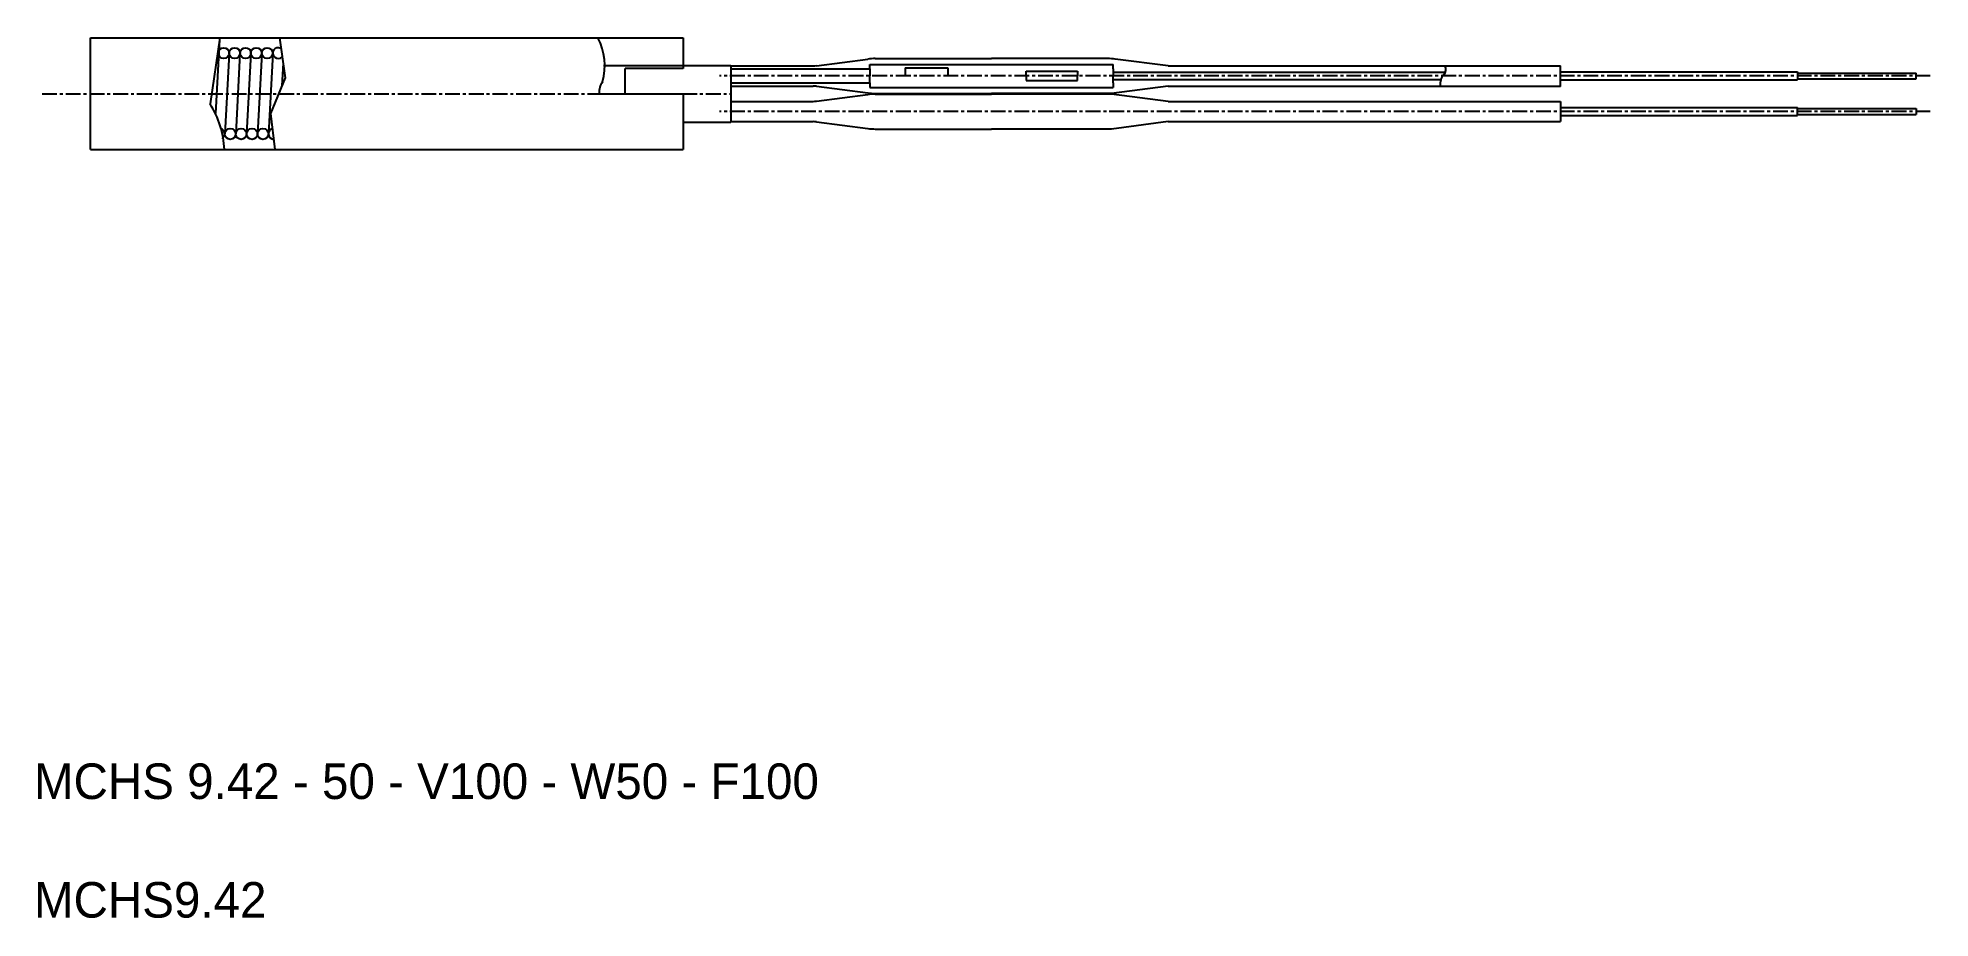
# Model space of a CAD drawing. Extents: x 0 to 160, y 0 to 74.
import ezdxf

# ---------------------------------------------------------------- set-up
doc = ezdxf.new("R2010")
doc.units = 0
doc.linetypes.add('CENTER', pattern=[2, 1.25, -0.25, 0.25, -0.25])
doc.layers.get('0').update_dxf_attribs({"linetype": 'CONTINUOUS'})
doc.layers.add('CENTER', color=1, linetype='CENTER')

msp = doc.modelspace()

# ---------------------------------------------------------------- linework, layer by layer
at = {"color": 7, "linetype": 'CONTINUOUS'}
for p, q in [((4.78, 74.17), (54.78, 74.17)), ((4.78, 64.75), (4.78, 74.17)), ((54.78, 71.85), (58.78, 71.85)), ((58.78, 71.85), (58.78, 67.08)), ((66.01, 71.83), (70.34, 72.39)), ((70.98, 72.43), (80.78, 72.43)), ((90.58, 72.43), (80.78, 72.43)), ((95.68, 71.82), (91.22, 72.39)), ((58.78, 71.82), (65.75, 71.82)), ((58.78, 71.82), (65.75, 71.82)), ((95.68, 71.82), (128.78, 71.82)), ((128.78, 70.08), (128.78, 71.82)), ((128.78, 71.3), (148.78, 71.3)), ((128.78, 70.63), (148.78, 70.63)), ((148.78, 71.3), (148.78, 70.63)), ((148.78, 71.21), (158.78, 71.21)), ((148.78, 70.72), (158.78, 70.72)), ((158.78, 70.72), (158.78, 71.21)), ((54.78, 69.46), (54.78, 64.75)), ((58.78, 70.11), (65.75, 70.11)), ((58.78, 70.11), (65.75, 70.11)), ((58.78, 68.82), (65.75, 68.82)), ((58.78, 68.82), (65.75, 68.82)), ((66.01, 70.1), (70.34, 69.54)), ((66.01, 68.83), (70.34, 69.39)), ((70.66, 69.46), (80.78, 69.46)), ((70.66, 69.46), (80.78, 69.46)), ((70.98, 69.49), (80.78, 69.49)), ((70.98, 69.43), (80.78, 69.43)), ((90.9, 69.49), (80.78, 69.49)), ((90.9, 69.46), (80.78, 69.46)), ((90.9, 69.46), (80.78, 69.46)), ((90.9, 69.43), (80.78, 69.43)), ((95.68, 70.11), (90.9, 69.49)), ((95.68, 68.82), (90.9, 69.43)), ((95.68, 70.11), (128.78, 70.11)), ((95.68, 68.82), (128.78, 68.82)), ((128.78, 68.82), (128.78, 67.11)), ((54.78, 67.08), (58.78, 67.08)), ((58.78, 67.11), (65.75, 67.11)), ((58.78, 67.11), (65.75, 67.11)), ((66.01, 67.1), (70.34, 66.54)), ((95.68, 67.11), (90.9, 66.49)), ((95.68, 67.11), (128.78, 67.11)), ((128.78, 68.3), (148.78, 68.3)), ((128.78, 67.63), (148.78, 67.63)), ((148.78, 67.63), (148.78, 68.3)), ((148.78, 68.21), (158.78, 68.21)), ((148.78, 67.72), (158.78, 67.72)), ((158.78, 68.21), (158.78, 67.72)), ((70.98, 66.49), (80.78, 66.49)), ((90.9, 66.49), (80.78, 66.49)), ((4.78, 64.75), (54.78, 64.75))]:
    msp.add_line(p, q, dxfattribs=at)
at = {"color": 3, "linetype": 'CONTINUOUS'}
for p, q in [((15.68, 74.17), (14.86, 68.62)), ((15.65, 74.05), (15.31, 67.8)), ((54.78, 74.17), (54.78, 71.59)), ((16.46, 72.86), (16.1, 66.07)), ((17.38, 72.86), (17.02, 66.07)), ((18.3, 72.86), (17.94, 66.07)), ((19.22, 72.86), (18.86, 66.07)), ((20.14, 72.86), (19.78, 66.07)), ((21.02, 72.03), (20.91, 70.12)), ((48.06, 71.85), (54.78, 71.85)), ((70.51, 71.93), (91.05, 71.93)), ((70.51, 71.55), (70.51, 71.93)), ((91.05, 71.55), (91.05, 71.93)), ((54.78, 71.59), (49.87, 71.59)), ((49.87, 69.46), (49.87, 71.59)), ((58.78, 71.55), (70.51, 71.55)), ((58.78, 70.37), (70.51, 70.37)), ((70.51, 71.55), (70.51, 70.96)), ((70.51, 70.37), (70.51, 70.96)), ((70.51, 70.37), (70.51, 70)), ((73.51, 71.66), (77.1, 71.66)), ((73.51, 71.66), (73.51, 70.97)), ((77.1, 71.66), (77.1, 70.97)), ((83.72, 71.36), (88.05, 71.36)), ((83.72, 70.96), (83.72, 71.36)), ((83.72, 70.96), (83.72, 70.57)), ((83.72, 70.57), (88.05, 70.57)), ((88.05, 71.36), (88.05, 70.96)), ((88.05, 70.57), (88.05, 70.96)), ((91.05, 71.55), (91.05, 70.96)), ((91.05, 71.27), (119.06, 71.27)), ((91.05, 70.37), (91.05, 70.96)), ((91.05, 70.66), (118.7, 70.66)), ((91.05, 70.37), (91.05, 70)), ((47.7, 69.46), (54.78, 69.46)), ((70.51, 70), (91.05, 70))]:
    msp.add_line(p, q, dxfattribs=at)
msp.add_lwpolyline([(20.71, 74.17), (21.19, 70.8), (19.97, 67.79), (20.31, 64.75)], dxfattribs=at)
for centre in [(16.01, 72.89), (16.93, 72.89), (17.85, 72.89), (18.76, 72.89), (19.68, 72.89), (16.56, 66.07), (17.48, 66.07), (18.4, 66.07), (19.32, 66.07)]:
    msp.add_circle(centre, 0.457, dxfattribs=at)
for centre, radius, start, end in [((43.12, 71.83), 5.04, 344.4492, 27.6961), ((20.6, 72.89), 0.457, 59.2177, 317.0601), ((49.11, 69.63), 1.42, 143.3054, 186.9107), ((119.75, 70.31), 1.11, 136.6145, 190.3178), ((118.41, 71.52), 0.706, 320.1761, 24.344), ((8.23, 64.42), 7.84, 2.4197, 32.3355), ((15.64, 66.07), 0.457, 301.098, 71.5927), ((20.24, 66.07), 0.457, 105.965, 266.8587)]:
    msp.add_arc(centre, radius, start, end, dxfattribs=at)
at = {"color": 7, "linetype": 'CONTINUOUS'}
for centre, radius, start, end in [((70.98, 67.43), 5, 90, 97.3803), ((90.58, 67.43), 5, 82.6197, 90), ((65.75, 73.82), 2, 270, 277.3803), ((65.75, 68.11), 2, 82.6197, 90), ((65.75, 70.82), 2, 270, 277.3803), ((70.98, 74.49), 5, 262.6197, 270), ((70.98, 64.43), 5, 90, 97.3803), ((65.75, 65.11), 2, 82.6197, 90), ((70.98, 71.49), 5, 262.6197, 270)]:
    msp.add_arc(centre, radius, start, end, dxfattribs=at)
at = {"layer": 'CENTER', "color": 1, "linetype": 'CENTER'}
for p, q in [((159.97, 70.96), (57.84, 70.96)), ((0.69, 69.46), (58.78, 69.46)), ((159.97, 67.96), (57.84, 67.96))]:
    msp.add_line(p, q, dxfattribs=at)

# ---------------------------------------------------------------- texts
for s, p in [('MCHS 9.42 - 50 - V100 - W50 - F100', (0, 10)), ('MCHS9.42', (0, 0))]:
    msp.add_text(s, height=3).set_placement(p)

doc.saveas('drawing.dxf')
